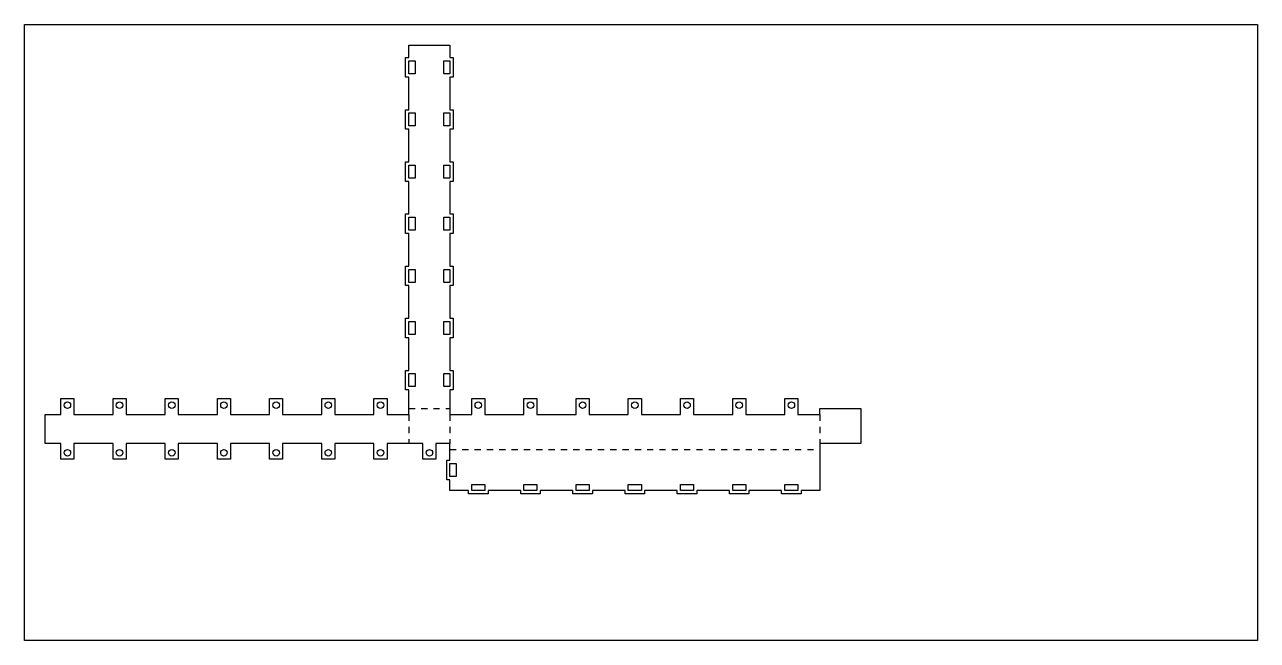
# Model space of a CAD drawing. Header units: metres. Extents: x 0 to 600, y -1550 to 300.
# Drawn here: x 0 to 600, y -620 to -320 of the extents above; entities that cross this region are included whole.
import ezdxf

# ---------------------------------------------------------------- set-up
doc = ezdxf.new("R2010")
doc.units = ezdxf.units.M

msp = doc.modelspace()

# ---------------------------------------------------------------- linework, layer by layer
at = {"layer": '4'}
for p, q in [((187, -336.0375), (187, -330)), ((187, -330), (207, -330)), ((207, -330), (207, -336.0375)), ((185.4125, -345.5625), (185.4125, -336.0375)), ((185.4125, -336.0375), (187, -336.0375)), ((187, -343.975), (187, -337.625)), ((187, -337.625), (190, -337.625)), ((190, -337.625), (190, -343.975)), ((204, -343.975), (204, -337.625)), ((204, -337.625), (207, -337.625)), ((207, -336.0375), (208.5875, -336.0375)), ((207, -337.625), (207, -343.975)), ((208.5875, -336.0375), (208.5875, -345.5625)), ((187, -345.5625), (185.4125, -345.5625)), ((190, -343.975), (187, -343.975)), ((187, -361.4375), (187, -345.5625)), ((207, -343.975), (204, -343.975)), ((208.5875, -345.5625), (207, -345.5625)), ((207, -345.5625), (207, -361.4375)), ((185.4125, -370.9625), (185.4125, -361.4375)), ((185.4125, -361.4375), (187, -361.4375)), ((187, -369.375), (187, -363.025)), ((187, -363.025), (190, -363.025)), ((190, -363.025), (190, -369.375)), ((204, -369.375), (204, -363.025)), ((204, -363.025), (207, -363.025)), ((207, -361.4375), (208.5875, -361.4375)), ((207, -363.025), (207, -369.375)), ((208.5875, -361.4375), (208.5875, -370.9625)), ((187, -370.9625), (185.4125, -370.9625)), ((190, -369.375), (187, -369.375)), ((187, -386.8375), (187, -370.9625)), ((207, -369.375), (204, -369.375)), ((208.5875, -370.9625), (207, -370.9625)), ((207, -370.9625), (207, -386.8375)), ((185.4125, -396.3625), (185.4125, -386.8375)), ((185.4125, -386.8375), (187, -386.8375)), ((187, -394.775), (187, -388.425)), ((187, -388.425), (190, -388.425)), ((190, -388.425), (190, -394.775)), ((204, -394.775), (204, -388.425)), ((204, -388.425), (207, -388.425)), ((207, -386.8375), (208.5875, -386.8375)), ((207, -388.425), (207, -394.775)), ((208.5875, -386.8375), (208.5875, -396.3625)), ((190, -394.775), (187, -394.775)), ((207, -394.775), (204, -394.775)), ((187, -396.3625), (185.4125, -396.3625)), ((187, -412.2375), (187, -396.3625)), ((208.5875, -396.3625), (207, -396.3625)), ((207, -396.3625), (207, -412.2375)), ((185.4125, -421.7625), (185.4125, -412.2375)), ((185.4125, -412.2375), (187, -412.2375)), ((187, -420.175), (187, -413.825)), ((187, -413.825), (190, -413.825)), ((190, -413.825), (190, -420.175)), ((204, -420.175), (204, -413.825)), ((204, -413.825), (207, -413.825)), ((207, -412.2375), (208.5875, -412.2375)), ((207, -413.825), (207, -420.175)), ((208.5875, -412.2375), (208.5875, -421.7625)), ((187, -421.7625), (185.4125, -421.7625)), ((190, -420.175), (187, -420.175)), ((187, -437.6375), (187, -421.7625)), ((207, -420.175), (204, -420.175)), ((208.5875, -421.7625), (207, -421.7625)), ((207, -421.7625), (207, -437.6375)), ((185.4125, -447.1625), (185.4125, -437.6375)), ((185.4125, -437.6375), (187, -437.6375)), ((207, -437.6375), (208.5875, -437.6375)), ((208.5875, -437.6375), (208.5875, -447.1625)), ((187, -445.575), (187, -439.225)), ((187, -439.225), (190, -439.225)), ((190, -439.225), (190, -445.575)), ((204, -445.575), (204, -439.225)), ((204, -439.225), (207, -439.225)), ((207, -439.225), (207, -445.575)), ((187, -447.1625), (185.4125, -447.1625)), ((190, -445.575), (187, -445.575)), ((187, -463.0375), (187, -447.1625)), ((207, -445.575), (204, -445.575)), ((208.5875, -447.1625), (207, -447.1625)), ((207, -447.1625), (207, -463.0375)), ((185.4125, -472.5625), (185.4125, -463.0375)), ((185.4125, -463.0375), (187, -463.0375)), ((187, -470.975), (187, -464.625)), ((187, -464.625), (190, -464.625)), ((190, -464.625), (190, -470.975)), ((204, -470.975), (204, -464.625)), ((204, -464.625), (207, -464.625)), ((207, -463.0375), (208.5875, -463.0375)), ((207, -464.625), (207, -470.975)), ((208.5875, -463.0375), (208.5875, -472.5625)), ((187, -472.5625), (185.4125, -472.5625)), ((190, -470.975), (187, -470.975)), ((187, -488.4375), (187, -472.5625)), ((207, -470.975), (204, -470.975)), ((208.5875, -472.5625), (207, -472.5625)), ((207, -472.5625), (207, -488.4375)), ((185.4125, -497.9625), (185.4125, -488.4375)), ((185.4125, -488.4375), (187, -488.4375)), ((187, -496.375), (187, -490.025)), ((187, -490.025), (190, -490.025)), ((190, -490.025), (190, -496.375)), ((204, -496.375), (204, -490.025)), ((204, -490.025), (207, -490.025)), ((207, -488.4375), (208.5875, -488.4375)), ((207, -490.025), (207, -496.375)), ((208.5875, -488.4375), (208.5875, -497.9625)), ((187, -497.9625), (185.4125, -497.9625)), ((190, -496.375), (187, -496.375)), ((187, -510), (187, -497.9625)), ((207, -496.375), (204, -496.375)), ((208.5875, -497.9625), (207, -497.9625)), ((207, -497.9625), (207, -510)), ((17.625, -510), (17.625, -502.2375)), ((17.625, -502.2375), (23.975, -502.2375)), ((19.677468, -504.289968), (20.19249, -503.945841)), ((20.19249, -503.945841), (20.8, -503.825)), ((20.8, -503.825), (21.40751, -503.945841)), ((21.40751, -503.945841), (21.922532, -504.289968)), ((23.975, -502.2375), (23.975, -510)), ((43.025, -510), (43.025, -502.2375)), ((43.025, -502.2375), (49.375, -502.2375)), ((45.077468, -504.289968), (45.59249, -503.945841)), ((45.59249, -503.945841), (46.2, -503.825)), ((46.2, -503.825), (46.80751, -503.945841)), ((46.80751, -503.945841), (47.322532, -504.289968)), ((49.375, -502.2375), (49.375, -510)), ((68.425, -510), (68.425, -502.2375)), ((68.425, -502.2375), (74.775, -502.2375)), ((70.477468, -504.289968), (70.99249, -503.945841)), ((70.99249, -503.945841), (71.6, -503.825)), ((71.6, -503.825), (72.20751, -503.945841)), ((72.20751, -503.945841), (72.722532, -504.289968)), ((74.775, -502.2375), (74.775, -510)), ((93.825, -510), (93.825, -502.2375)), ((93.825, -502.2375), (100.175, -502.2375)), ((95.877468, -504.289968), (96.39249, -503.945841)), ((96.39249, -503.945841), (97, -503.825)), ((97, -503.825), (97.60751, -503.945841)), ((97.60751, -503.945841), (98.122532, -504.289968)), ((100.175, -502.2375), (100.175, -510)), ((119.225, -510), (119.225, -502.2375)), ((119.225, -502.2375), (125.575, -502.2375)), ((121.277468, -504.289968), (121.79249, -503.945841)), ((121.79249, -503.945841), (122.4, -503.825)), ((122.4, -503.825), (123.00751, -503.945841)), ((123.00751, -503.945841), (123.522532, -504.289968)), ((125.575, -502.2375), (125.575, -510)), ((144.625, -510), (144.625, -502.2375)), ((144.625, -502.2375), (150.975, -502.2375)), ((146.677468, -504.289968), (147.19249, -503.945841)), ((147.19249, -503.945841), (147.8, -503.825)), ((147.8, -503.825), (148.40751, -503.945841)), ((148.40751, -503.945841), (148.922532, -504.289968)), ((150.975, -502.2375), (150.975, -510)), ((170.025, -510), (170.025, -502.2375)), ((170.025, -502.2375), (176.375, -502.2375)), ((172.077468, -504.289968), (172.59249, -503.945841)), ((172.59249, -503.945841), (173.2, -503.825)), ((173.2, -503.825), (173.80751, -503.945841)), ((173.80751, -503.945841), (174.322532, -504.289968)), ((176.375, -502.2375), (176.375, -510)), ((217.625, -510), (217.625, -502.2375)), ((217.625, -502.2375), (223.975, -502.2375)), ((219.677468, -504.289968), (220.19249, -503.945841)), ((220.19249, -503.945841), (220.8, -503.825)), ((220.8, -503.825), (221.40751, -503.945841)), ((221.40751, -503.945841), (221.922532, -504.289968)), ((223.975, -502.2375), (223.975, -510)), ((243.025, -510), (243.025, -502.2375)), ((243.025, -502.2375), (249.375, -502.2375)), ((245.077468, -504.289968), (245.59249, -503.945841)), ((245.59249, -503.945841), (246.2, -503.825)), ((246.2, -503.825), (246.80751, -503.945841)), ((246.80751, -503.945841), (247.322532, -504.289968)), ((249.375, -502.2375), (249.375, -510)), ((268.425, -510), (268.425, -502.2375)), ((268.425, -502.2375), (274.775, -502.2375)), ((270.477468, -504.289968), (270.99249, -503.945841)), ((270.99249, -503.945841), (271.6, -503.825)), ((271.6, -503.825), (272.20751, -503.945841)), ((272.20751, -503.945841), (272.722532, -504.289968)), ((274.775, -502.2375), (274.775, -510)), ((293.825, -510), (293.825, -502.2375)), ((293.825, -502.2375), (300.175, -502.2375)), ((295.877468, -504.289968), (296.39249, -503.945841)), ((296.39249, -503.945841), (297, -503.825)), ((297, -503.825), (297.60751, -503.945841)), ((297.60751, -503.945841), (298.122532, -504.289968)), ((300.175, -502.2375), (300.175, -510)), ((319.225, -510), (319.225, -502.2375)), ((319.225, -502.2375), (325.575, -502.2375)), ((321.277468, -504.289968), (321.79249, -503.945841)), ((321.79249, -503.945841), (322.4, -503.825)), ((322.4, -503.825), (323.00751, -503.945841)), ((323.00751, -503.945841), (323.522532, -504.289968)), ((325.575, -502.2375), (325.575, -510)), ((344.625, -510), (344.625, -502.2375)), ((344.625, -502.2375), (350.975, -502.2375)), ((346.677468, -504.289968), (347.19249, -503.945841)), ((347.19249, -503.945841), (347.8, -503.825)), ((347.8, -503.825), (348.40751, -503.945841)), ((348.40751, -503.945841), (348.922532, -504.289968)), ((350.975, -502.2375), (350.975, -510)), ((370.025, -510), (370.025, -502.2375)), ((370.025, -502.2375), (376.375, -502.2375)), ((372.077468, -504.289968), (372.59249, -503.945841)), ((372.59249, -503.945841), (373.2, -503.825)), ((373.2, -503.825), (373.80751, -503.945841)), ((373.80751, -503.945841), (374.322532, -504.289968)), ((376.375, -502.2375), (376.375, -510)), ((10, -524), (10, -510)), ((10, -510), (17.625, -510)), ((19.2125, -505.4125), (19.333341, -504.80499)), ((19.333341, -506.02001), (19.2125, -505.4125)), ((19.333341, -504.80499), (19.677468, -504.289968)), ((19.677468, -506.535032), (19.333341, -506.02001)), ((20.19249, -506.879159), (19.677468, -506.535032)), ((20.8, -507), (20.19249, -506.879159)), ((21.40751, -506.879159), (20.8, -507)), ((21.922532, -506.535032), (21.40751, -506.879159)), ((21.922532, -504.289968), (22.266659, -504.80499)), ((22.266659, -506.02001), (21.922532, -506.535032)), ((22.266659, -504.80499), (22.3875, -505.4125)), ((22.3875, -505.4125), (22.266659, -506.02001)), ((23.975, -510), (43.025, -510)), ((44.6125, -505.4125), (44.733341, -504.80499)), ((44.733341, -506.02001), (44.6125, -505.4125)), ((44.733341, -504.80499), (45.077468, -504.289968)), ((45.077468, -506.535032), (44.733341, -506.02001)), ((45.59249, -506.879159), (45.077468, -506.535032)), ((46.2, -507), (45.59249, -506.879159)), ((46.80751, -506.879159), (46.2, -507)), ((47.322532, -506.535032), (46.80751, -506.879159)), ((47.322532, -504.289968), (47.666659, -504.80499)), ((47.666659, -506.02001), (47.322532, -506.535032)), ((47.666659, -504.80499), (47.7875, -505.4125)), ((47.7875, -505.4125), (47.666659, -506.02001)), ((49.375, -510), (68.425, -510)), ((70.0125, -505.4125), (70.133341, -504.80499)), ((70.133341, -506.02001), (70.0125, -505.4125)), ((70.133341, -504.80499), (70.477468, -504.289968)), ((70.477468, -506.535032), (70.133341, -506.02001)), ((70.99249, -506.879159), (70.477468, -506.535032)), ((71.6, -507), (70.99249, -506.879159)), ((72.20751, -506.879159), (71.6, -507)), ((72.722532, -506.535032), (72.20751, -506.879159)), ((72.722532, -504.289968), (73.066659, -504.80499)), ((73.066659, -506.02001), (72.722532, -506.535032)), ((73.066659, -504.80499), (73.1875, -505.4125)), ((73.1875, -505.4125), (73.066659, -506.02001)), ((74.775, -510), (93.825, -510)), ((95.4125, -505.4125), (95.533341, -504.80499)), ((95.533341, -506.02001), (95.4125, -505.4125)), ((95.533341, -504.80499), (95.877468, -504.289968)), ((95.877468, -506.535032), (95.533341, -506.02001)), ((96.39249, -506.879159), (95.877468, -506.535032)), ((97, -507), (96.39249, -506.879159)), ((97.60751, -506.879159), (97, -507)), ((98.122532, -506.535032), (97.60751, -506.879159)), ((98.122532, -504.289968), (98.466659, -504.80499)), ((98.466659, -506.02001), (98.122532, -506.535032)), ((98.466659, -504.80499), (98.5875, -505.4125)), ((98.5875, -505.4125), (98.466659, -506.02001)), ((100.175, -510), (119.225, -510)), ((120.8125, -505.4125), (120.933341, -504.80499)), ((120.933341, -506.02001), (120.8125, -505.4125)), ((120.933341, -504.80499), (121.277468, -504.289968)), ((121.277468, -506.535032), (120.933341, -506.02001)), ((121.79249, -506.879159), (121.277468, -506.535032)), ((122.4, -507), (121.79249, -506.879159)), ((123.00751, -506.879159), (122.4, -507)), ((123.522532, -506.535032), (123.00751, -506.879159)), ((123.522532, -504.289968), (123.866659, -504.80499)), ((123.866659, -506.02001), (123.522532, -506.535032)), ((123.866659, -504.80499), (123.9875, -505.4125)), ((123.9875, -505.4125), (123.866659, -506.02001)), ((125.575, -510), (144.625, -510)), ((146.2125, -505.4125), (146.333341, -504.80499)), ((146.333341, -506.02001), (146.2125, -505.4125)), ((146.333341, -504.80499), (146.677468, -504.289968)), ((146.677468, -506.535032), (146.333341, -506.02001)), ((147.19249, -506.879159), (146.677468, -506.535032)), ((147.8, -507), (147.19249, -506.879159)), ((148.40751, -506.879159), (147.8, -507)), ((148.922532, -506.535032), (148.40751, -506.879159)), ((148.922532, -504.289968), (149.266659, -504.80499)), ((149.266659, -506.02001), (148.922532, -506.535032)), ((149.266659, -504.80499), (149.3875, -505.4125)), ((149.3875, -505.4125), (149.266659, -506.02001)), ((150.975, -510), (170.025, -510)), ((171.6125, -505.4125), (171.733341, -504.80499)), ((171.733341, -506.02001), (171.6125, -505.4125)), ((171.733341, -504.80499), (172.077468, -504.289968)), ((172.077468, -506.535032), (171.733341, -506.02001)), ((172.59249, -506.879159), (172.077468, -506.535032)), ((173.2, -507), (172.59249, -506.879159)), ((173.80751, -506.879159), (173.2, -507)), ((174.322532, -506.535032), (173.80751, -506.879159)), ((174.322532, -504.289968), (174.666659, -504.80499)), ((174.666659, -506.02001), (174.322532, -506.535032)), ((174.666659, -504.80499), (174.7875, -505.4125)), ((174.7875, -505.4125), (174.666659, -506.02001)), ((176.375, -510), (187, -510)), ((207, -510), (217.625, -510)), ((219.2125, -505.4125), (219.333341, -504.80499)), ((219.333341, -506.02001), (219.2125, -505.4125)), ((219.333341, -504.80499), (219.677468, -504.289968)), ((219.677468, -506.535032), (219.333341, -506.02001)), ((220.19249, -506.879159), (219.677468, -506.535032)), ((220.8, -507), (220.19249, -506.879159)), ((221.40751, -506.879159), (220.8, -507)), ((221.922532, -506.535032), (221.40751, -506.879159)), ((221.922532, -504.289968), (222.266659, -504.80499)), ((222.266659, -506.02001), (221.922532, -506.535032)), ((222.266659, -504.80499), (222.3875, -505.4125)), ((222.3875, -505.4125), (222.266659, -506.02001)), ((223.975, -510), (243.025, -510)), ((244.6125, -505.4125), (244.733341, -504.80499)), ((244.733341, -506.02001), (244.6125, -505.4125)), ((244.733341, -504.80499), (245.077468, -504.289968)), ((245.077468, -506.535032), (244.733341, -506.02001)), ((245.59249, -506.879159), (245.077468, -506.535032)), ((246.2, -507), (245.59249, -506.879159)), ((246.80751, -506.879159), (246.2, -507)), ((247.322532, -506.535032), (246.80751, -506.879159)), ((247.322532, -504.289968), (247.666659, -504.80499)), ((247.666659, -506.02001), (247.322532, -506.535032)), ((247.666659, -504.80499), (247.7875, -505.4125)), ((247.7875, -505.4125), (247.666659, -506.02001)), ((249.375, -510), (268.425, -510)), ((270.0125, -505.4125), (270.133341, -504.80499)), ((270.133341, -506.02001), (270.0125, -505.4125)), ((270.133341, -504.80499), (270.477468, -504.289968)), ((270.477468, -506.535032), (270.133341, -506.02001)), ((270.99249, -506.879159), (270.477468, -506.535032)), ((271.6, -507), (270.99249, -506.879159)), ((272.20751, -506.879159), (271.6, -507)), ((272.722532, -506.535032), (272.20751, -506.879159)), ((272.722532, -504.289968), (273.066659, -504.80499)), ((273.066659, -506.02001), (272.722532, -506.535032)), ((273.066659, -504.80499), (273.1875, -505.4125)), ((273.1875, -505.4125), (273.066659, -506.02001)), ((274.775, -510), (293.825, -510)), ((295.4125, -505.4125), (295.533341, -504.80499)), ((295.533341, -506.02001), (295.4125, -505.4125)), ((295.533341, -504.80499), (295.877468, -504.289968)), ((295.877468, -506.535032), (295.533341, -506.02001)), ((296.39249, -506.879159), (295.877468, -506.535032)), ((297, -507), (296.39249, -506.879159)), ((297.60751, -506.879159), (297, -507)), ((298.122532, -506.535032), (297.60751, -506.879159)), ((298.122532, -504.289968), (298.466659, -504.80499)), ((298.466659, -506.02001), (298.122532, -506.535032)), ((298.466659, -504.80499), (298.5875, -505.4125)), ((298.5875, -505.4125), (298.466659, -506.02001)), ((300.175, -510), (319.225, -510)), ((320.8125, -505.4125), (320.933341, -504.80499)), ((320.933341, -506.02001), (320.8125, -505.4125)), ((320.933341, -504.80499), (321.277468, -504.289968)), ((321.277468, -506.535032), (320.933341, -506.02001)), ((321.79249, -506.879159), (321.277468, -506.535032)), ((322.4, -507), (321.79249, -506.879159)), ((323.00751, -506.879159), (322.4, -507)), ((323.522532, -506.535032), (323.00751, -506.879159)), ((323.522532, -504.289968), (323.866659, -504.80499)), ((323.866659, -506.02001), (323.522532, -506.535032)), ((323.866659, -504.80499), (323.9875, -505.4125)), ((323.9875, -505.4125), (323.866659, -506.02001)), ((325.575, -510), (344.625, -510)), ((346.2125, -505.4125), (346.333341, -504.80499)), ((346.333341, -506.02001), (346.2125, -505.4125)), ((346.333341, -504.80499), (346.677468, -504.289968)), ((346.677468, -506.535032), (346.333341, -506.02001)), ((347.19249, -506.879159), (346.677468, -506.535032)), ((347.8, -507), (347.19249, -506.879159)), ((348.40751, -506.879159), (347.8, -507)), ((348.922532, -506.535032), (348.40751, -506.879159)), ((348.922532, -504.289968), (349.266659, -504.80499)), ((349.266659, -506.02001), (348.922532, -506.535032)), ((349.266659, -504.80499), (349.3875, -505.4125)), ((349.3875, -505.4125), (349.266659, -506.02001)), ((350.975, -510), (370.025, -510)), ((371.6125, -505.4125), (371.733341, -504.80499)), ((371.733341, -506.02001), (371.6125, -505.4125)), ((371.733341, -504.80499), (372.077468, -504.289968)), ((372.077468, -506.535032), (371.733341, -506.02001)), ((372.59249, -506.879159), (372.077468, -506.535032)), ((373.2, -507), (372.59249, -506.879159)), ((373.80751, -506.879159), (373.2, -507)), ((374.322532, -506.535032), (373.80751, -506.879159)), ((374.322532, -504.289968), (374.666659, -504.80499)), ((374.666659, -506.02001), (374.322532, -506.535032)), ((374.666659, -504.80499), (374.7875, -505.4125)), ((374.7875, -505.4125), (374.666659, -506.02001)), ((376.375, -510), (387, -510)), ((387, -510), (387, -507)), ((387, -507), (407, -507)), ((407, -507), (407, -524)), ((17.625, -524), (10, -524)), ((17.625, -531.7625), (17.625, -524)), ((19.2125, -528.5875), (19.333341, -527.97999)), ((19.333341, -527.97999), (19.677468, -527.464968)), ((19.677468, -527.464968), (20.19249, -527.120841)), ((20.19249, -527.120841), (20.8, -527)), ((20.8, -527), (21.40751, -527.120841)), ((21.40751, -527.120841), (21.922532, -527.464968)), ((21.922532, -527.464968), (22.266659, -527.97999)), ((22.266659, -527.97999), (22.3875, -528.5875)), ((43.025, -524), (23.975, -524)), ((23.975, -524), (23.975, -531.7625)), ((43.025, -531.7625), (43.025, -524)), ((44.6125, -528.5875), (44.733341, -527.97999)), ((44.733341, -527.97999), (45.077468, -527.464968)), ((45.077468, -527.464968), (45.59249, -527.120841)), ((45.59249, -527.120841), (46.2, -527)), ((46.2, -527), (46.80751, -527.120841)), ((46.80751, -527.120841), (47.322532, -527.464968)), ((47.322532, -527.464968), (47.666659, -527.97999)), ((47.666659, -527.97999), (47.7875, -528.5875)), ((68.425, -524), (49.375, -524)), ((49.375, -524), (49.375, -531.7625)), ((68.425, -531.7625), (68.425, -524)), ((70.0125, -528.5875), (70.133341, -527.97999)), ((70.133341, -527.97999), (70.477468, -527.464968)), ((70.477468, -527.464968), (70.99249, -527.120841)), ((70.99249, -527.120841), (71.6, -527)), ((71.6, -527), (72.20751, -527.120841)), ((72.20751, -527.120841), (72.722532, -527.464968)), ((72.722532, -527.464968), (73.066659, -527.97999)), ((73.066659, -527.97999), (73.1875, -528.5875)), ((93.825, -524), (74.775, -524)), ((74.775, -524), (74.775, -531.7625)), ((93.825, -531.7625), (93.825, -524)), ((95.4125, -528.5875), (95.533341, -527.97999)), ((95.533341, -527.97999), (95.877468, -527.464968)), ((95.877468, -527.464968), (96.39249, -527.120841)), ((96.39249, -527.120841), (97, -527)), ((97, -527), (97.60751, -527.120841)), ((97.60751, -527.120841), (98.122532, -527.464968)), ((98.122532, -527.464968), (98.466659, -527.97999)), ((98.466659, -527.97999), (98.5875, -528.5875)), ((119.225, -524), (100.175, -524)), ((100.175, -524), (100.175, -531.7625)), ((119.225, -531.7625), (119.225, -524)), ((120.8125, -528.5875), (120.933341, -527.97999)), ((120.933341, -527.97999), (121.277468, -527.464968)), ((121.277468, -527.464968), (121.79249, -527.120841)), ((121.79249, -527.120841), (122.4, -527)), ((122.4, -527), (123.00751, -527.120841)), ((123.00751, -527.120841), (123.522532, -527.464968)), ((123.522532, -527.464968), (123.866659, -527.97999)), ((123.866659, -527.97999), (123.9875, -528.5875)), ((144.625, -524), (125.575, -524)), ((125.575, -524), (125.575, -531.7625)), ((144.625, -531.7625), (144.625, -524)), ((146.2125, -528.5875), (146.333341, -527.97999)), ((146.333341, -527.97999), (146.677468, -527.464968)), ((146.677468, -527.464968), (147.19249, -527.120841)), ((147.19249, -527.120841), (147.8, -527)), ((147.8, -527), (148.40751, -527.120841)), ((148.40751, -527.120841), (148.922532, -527.464968)), ((148.922532, -527.464968), (149.266659, -527.97999)), ((149.266659, -527.97999), (149.3875, -528.5875)), ((170.025, -524), (150.975, -524)), ((150.975, -524), (150.975, -531.7625)), ((170.025, -531.7625), (170.025, -524)), ((171.6125, -528.5875), (171.733341, -527.97999)), ((171.733341, -527.97999), (172.077468, -527.464968)), ((172.077468, -527.464968), (172.59249, -527.120841)), ((172.59249, -527.120841), (173.2, -527)), ((173.2, -527), (173.80751, -527.120841)), ((173.80751, -527.120841), (174.322532, -527.464968)), ((174.322532, -527.464968), (174.666659, -527.97999)), ((174.666659, -527.97999), (174.7875, -528.5875)), ((193.825, -524), (176.375, -524)), ((176.375, -524), (176.375, -531.7625)), ((193.825, -531.7625), (193.825, -524)), ((195.4125, -528.5875), (195.533341, -527.97999)), ((195.533341, -527.97999), (195.877468, -527.464968)), ((195.877468, -527.464968), (196.39249, -527.120841)), ((196.39249, -527.120841), (197, -527)), ((197, -527), (197.60751, -527.120841)), ((197.60751, -527.120841), (198.122532, -527.464968)), ((198.122532, -527.464968), (198.466659, -527.97999)), ((198.466659, -527.97999), (198.5875, -528.5875)), ((207, -524), (200.175, -524)), ((200.175, -524), (200.175, -531.7625)), ((207, -532.2375), (207, -524)), ((407, -524), (387, -524)), ((387, -524), (387, -547)), ((23.975, -531.7625), (17.625, -531.7625)), ((19.333341, -529.19501), (19.2125, -528.5875)), ((19.677468, -529.710032), (19.333341, -529.19501)), ((20.19249, -530.054159), (19.677468, -529.710032)), ((20.8, -530.175), (20.19249, -530.054159)), ((21.40751, -530.054159), (20.8, -530.175)), ((21.922532, -529.710032), (21.40751, -530.054159)), ((22.266659, -529.19501), (21.922532, -529.710032)), ((22.3875, -528.5875), (22.266659, -529.19501)), ((49.375, -531.7625), (43.025, -531.7625)), ((44.733341, -529.19501), (44.6125, -528.5875)), ((45.077468, -529.710032), (44.733341, -529.19501)), ((45.59249, -530.054159), (45.077468, -529.710032)), ((46.2, -530.175), (45.59249, -530.054159)), ((46.80751, -530.054159), (46.2, -530.175)), ((47.322532, -529.710032), (46.80751, -530.054159)), ((47.666659, -529.19501), (47.322532, -529.710032)), ((47.7875, -528.5875), (47.666659, -529.19501)), ((74.775, -531.7625), (68.425, -531.7625)), ((70.133341, -529.19501), (70.0125, -528.5875)), ((70.477468, -529.710032), (70.133341, -529.19501)), ((70.99249, -530.054159), (70.477468, -529.710032)), ((71.6, -530.175), (70.99249, -530.054159)), ((72.20751, -530.054159), (71.6, -530.175)), ((72.722532, -529.710032), (72.20751, -530.054159)), ((73.066659, -529.19501), (72.722532, -529.710032)), ((73.1875, -528.5875), (73.066659, -529.19501)), ((100.175, -531.7625), (93.825, -531.7625)), ((95.533341, -529.19501), (95.4125, -528.5875)), ((95.877468, -529.710032), (95.533341, -529.19501)), ((96.39249, -530.054159), (95.877468, -529.710032)), ((97, -530.175), (96.39249, -530.054159)), ((97.60751, -530.054159), (97, -530.175)), ((98.122532, -529.710032), (97.60751, -530.054159)), ((98.466659, -529.19501), (98.122532, -529.710032)), ((98.5875, -528.5875), (98.466659, -529.19501)), ((125.575, -531.7625), (119.225, -531.7625)), ((120.933341, -529.19501), (120.8125, -528.5875)), ((121.277468, -529.710032), (120.933341, -529.19501)), ((121.79249, -530.054159), (121.277468, -529.710032)), ((122.4, -530.175), (121.79249, -530.054159)), ((123.00751, -530.054159), (122.4, -530.175)), ((123.522532, -529.710032), (123.00751, -530.054159)), ((123.866659, -529.19501), (123.522532, -529.710032)), ((123.9875, -528.5875), (123.866659, -529.19501)), ((150.975, -531.7625), (144.625, -531.7625)), ((146.333341, -529.19501), (146.2125, -528.5875)), ((146.677468, -529.710032), (146.333341, -529.19501)), ((147.19249, -530.054159), (146.677468, -529.710032)), ((147.8, -530.175), (147.19249, -530.054159)), ((148.40751, -530.054159), (147.8, -530.175)), ((148.922532, -529.710032), (148.40751, -530.054159)), ((149.266659, -529.19501), (148.922532, -529.710032)), ((149.3875, -528.5875), (149.266659, -529.19501)), ((176.375, -531.7625), (170.025, -531.7625)), ((171.733341, -529.19501), (171.6125, -528.5875)), ((172.077468, -529.710032), (171.733341, -529.19501)), ((172.59249, -530.054159), (172.077468, -529.710032)), ((173.2, -530.175), (172.59249, -530.054159)), ((173.80751, -530.054159), (173.2, -530.175)), ((174.322532, -529.710032), (173.80751, -530.054159)), ((174.666659, -529.19501), (174.322532, -529.710032)), ((174.7875, -528.5875), (174.666659, -529.19501)), ((200.175, -531.7625), (193.825, -531.7625)), ((195.533341, -529.19501), (195.4125, -528.5875)), ((195.877468, -529.710032), (195.533341, -529.19501)), ((196.39249, -530.054159), (195.877468, -529.710032)), ((197, -530.175), (196.39249, -530.054159)), ((197.60751, -530.054159), (197, -530.175)), ((198.122532, -529.710032), (197.60751, -530.054159)), ((198.466659, -529.19501), (198.122532, -529.710032)), ((198.5875, -528.5875), (198.466659, -529.19501)), ((205.4125, -541.7625), (205.4125, -532.2375)), ((205.4125, -532.2375), (207, -532.2375)), ((207, -540.175), (207, -533.825)), ((207, -533.825), (210, -533.825)), ((210, -533.825), (210, -540.175)), ((207, -541.7625), (205.4125, -541.7625)), ((210, -540.175), (207, -540.175)), ((207, -547), (207, -541.7625)), ((217.625, -547), (217.625, -544)), ((217.625, -544), (223.975, -544)), ((223.975, -544), (223.975, -547)), ((243.025, -547), (243.025, -544)), ((243.025, -544), (249.375, -544)), ((249.375, -544), (249.375, -547)), ((268.425, -547), (268.425, -544)), ((268.425, -544), (274.775, -544)), ((274.775, -544), (274.775, -547)), ((293.825, -547), (293.825, -544)), ((293.825, -544), (300.175, -544)), ((300.175, -544), (300.175, -547)), ((319.225, -547), (319.225, -544)), ((319.225, -544), (325.575, -544)), ((325.575, -544), (325.575, -547)), ((344.625, -547), (344.625, -544)), ((344.625, -544), (350.975, -544)), ((350.975, -544), (350.975, -547)), ((370.025, -547), (370.025, -544)), ((370.025, -544), (376.375, -544)), ((376.375, -544), (376.375, -547)), ((216.0375, -547), (207, -547)), ((216.0375, -548.5875), (216.0375, -547)), ((225.5625, -548.5875), (216.0375, -548.5875)), ((223.975, -547), (217.625, -547)), ((241.4375, -547), (225.5625, -547)), ((225.5625, -547), (225.5625, -548.5875)), ((241.4375, -548.5875), (241.4375, -547)), ((250.9625, -548.5875), (241.4375, -548.5875)), ((249.375, -547), (243.025, -547)), ((266.8375, -547), (250.9625, -547)), ((250.9625, -547), (250.9625, -548.5875)), ((266.8375, -548.5875), (266.8375, -547)), ((276.3625, -548.5875), (266.8375, -548.5875)), ((274.775, -547), (268.425, -547)), ((292.2375, -547), (276.3625, -547)), ((276.3625, -547), (276.3625, -548.5875)), ((292.2375, -548.5875), (292.2375, -547)), ((301.7625, -548.5875), (292.2375, -548.5875)), ((300.175, -547), (293.825, -547)), ((317.6375, -547), (301.7625, -547)), ((301.7625, -547), (301.7625, -548.5875)), ((317.6375, -548.5875), (317.6375, -547)), ((327.1625, -548.5875), (317.6375, -548.5875)), ((325.575, -547), (319.225, -547)), ((343.0375, -547), (327.1625, -547)), ((327.1625, -547), (327.1625, -548.5875)), ((343.0375, -548.5875), (343.0375, -547)), ((352.5625, -548.5875), (343.0375, -548.5875)), ((350.975, -547), (344.625, -547)), ((368.4375, -547), (352.5625, -547)), ((352.5625, -547), (352.5625, -548.5875)), ((368.4375, -548.5875), (368.4375, -547)), ((377.9625, -548.5875), (368.4375, -548.5875)), ((376.375, -547), (370.025, -547)), ((387, -547), (377.9625, -547)), ((377.9625, -547), (377.9625, -548.5875))]:
    msp.add_line(p, q, dxfattribs=at)
at = {"layer": 'fold-line'}
for p, q in [((187, -507), (190, -507)), ((187, -510), (187, -513)), ((193, -507), (196, -507)), ((199, -507), (202, -507)), ((205, -507), (207, -507)), ((207, -510), (207, -513)), ((387, -510), (387, -513)), ((187, -516), (187, -519)), ((207, -516), (207, -519)), ((387, -516), (387, -519)), ((187, -522), (187, -524)), ((207, -522), (207, -524)), ((387, -522), (387, -524)), ((207, -527), (210, -527)), ((213, -527), (216, -527)), ((219, -527), (222, -527)), ((225, -527), (228, -527)), ((231, -527), (234, -527)), ((237, -527), (240, -527)), ((243, -527), (246, -527)), ((249, -527), (252, -527)), ((255, -527), (258, -527)), ((261, -527), (264, -527)), ((267, -527), (270, -527)), ((273, -527), (276, -527)), ((279, -527), (282, -527)), ((285, -527), (288, -527)), ((291, -527), (294, -527)), ((297, -527), (300, -527)), ((303, -527), (306, -527)), ((309, -527), (312, -527)), ((315, -527), (318, -527)), ((321, -527), (324, -527)), ((327, -527), (330, -527)), ((333, -527), (336, -527)), ((339, -527), (342, -527)), ((345, -527), (348, -527)), ((351, -527), (354, -527)), ((357, -527), (360, -527)), ((363, -527), (366, -527)), ((369, -527), (372, -527)), ((375, -527), (378, -527)), ((381, -527), (384, -527))]:
    msp.add_line(p, q, dxfattribs=at)
at = {"layer": 'sheet_boundary_3'}
for p, q in [((0, -320), (600, -320)), ((0, -620), (0, -320)), ((600, -320), (600, -620)), ((600, -620), (0, -620))]:
    msp.add_line(p, q, dxfattribs=at)

doc.saveas('drawing.dxf')
